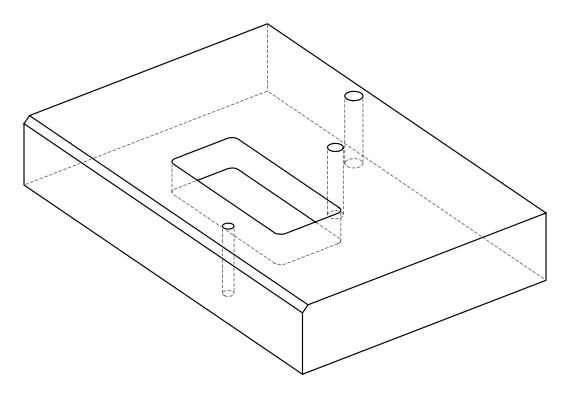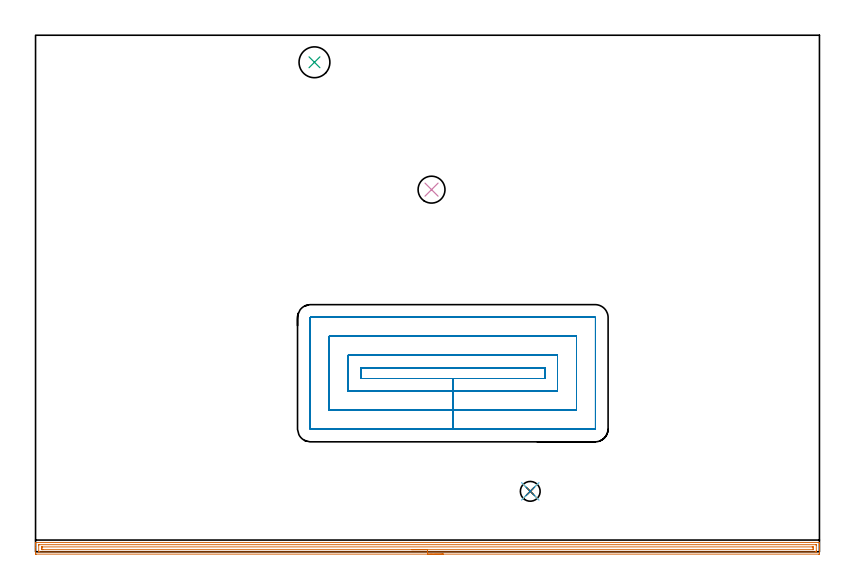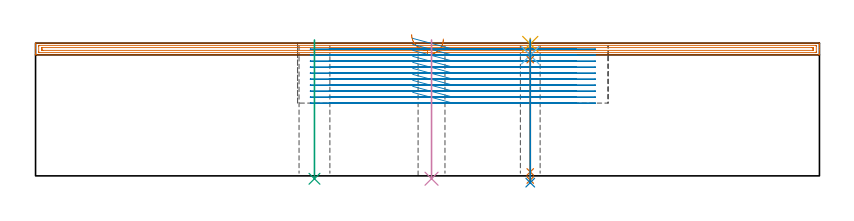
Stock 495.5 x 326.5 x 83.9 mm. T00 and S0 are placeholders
(PLAN: 8 operations, 7 tool changes, 44.7 min)
(1 AREA_MILL | FG_CHAMFER_SURFACE | UGT0205_001 | 12.09 min | 13567 mm3)
(2 MILL_RECTANGULAR_POCKET | POCKET_RECTANGULAR_STRAIGHT | NXT0201_012 | Follow Part, ap 4, ae 75% | 31.03 min | 642974 mm3)
(3 INDEXABLE_INSERT_DRILL_THROUGH_HOLE_FROM_SOLID | STEP1HOLE | NXT0302_010 | 0.35 min | 25033 mm3)
(4 INDEXABLE_INSERT_DRILL_THROUGH_HOLE_FROM_SOLID_1 | STEP1HOLE_2 | NXT0302_005 | 0.35 min | 19021 mm3)
(5 SPOT_DRILL | STEP1HOLE_1 | NXT0321_9005460120000 | 0.03 min | 41 mm3)
(6 DRILL_BLIND_HOLE_INTO_CENTER | STEP1HOLE_1 | NXT0301_022 | 0.04 min | 145 mm3)
(7 GUN_DRILL_THROUGH_HOLE | STEP1HOLE_1 | UGT0307_001 | 0.41 min | 1486 mm3)
(8 SPADE_DRILL_TO_ENLARGE_THROUGH_HOLE | STEP1HOLE_1 | UGT0306_003 | 0.36 min | 8595 mm3)
(TOOL UGT0205_001 | Chamfer Mill 20 x 3 x 45 deg. | D20 FL50 Z2)
(TOOL NXT0201_012 | ENDMILL 16mm [2P460-1600-NA 1630] | D16 FL38 Z6)
(TOOL NXT0302_010 | Index. Insert Drill 19.5mm [880-D1950L25-05] | D19.5 PA176 FL98 Z2)
(TOOL NXT0302_005 | Index. Insert Drill 17mm [880-D1700L20-05] | D17 PA176 FL85 Z2)
(TOOL NXT0321_9005460120000 | NC Spot Drill, 142deg, 12mm, Carbide, Uncoated | D12 PA142 FL30 Z2)
(TOOL NXT0301_022 | Carbide Drill 5.1mm [860.1-0510-015A1-MM 2214] | D5.1 PA140 FL28 Z2)
(TOOL UGT0307_001 | Gun Drill 5 mm | D5 PA130 FL24 Z1)
(TOOL UGT0306_003 | Spade Drill 12.5mm | D12.5 PA132 FL10 Z2)
(OP 1 AREA_MILL)
G17 G21 G94 G90
T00 M6
G54
G17 G0 G90 X257.75 Y-1.5 S1061 M3
G43 Z93.9 H0
Z86.5
G94 G1 X257.712 Z85.628 F250.
X257.598 Z84.763
X257.409 Z83.912
X257.147 Z83.08
X256.813 Z82.274
X256.41 Z81.5
X255.942 Z80.764
X255.41 Z80.072
X254.821 Z79.429
X254.178 Z78.84
X253.486 Z78.308
X252.75 Z77.84
X251.976 Z77.437
X251.17 Z77.103
X250.338 Z76.841
X249.486 Z76.652
X248.622 Z76.538
X247.75 Z76.5
X0.624
X0.046 Y-1.494 Z76.504
X0.008 Y-1.492 Z76.506
X0. Y-0.918 Z77.079
Y2.645 Z80.64
Y4.074 Z82.071
Y4.427 Z82.422
Y5.132 Z83.132
Y5.439 Z83.439
X0.007 Y5.848 Z83.839
X0.01 Y5.897 Z83.888
X0.177 Y5.9 Z83.9
X495.323
X495.49 Y5.897 Z83.888
X495.493 Y5.848 Z83.839
X495.5 Y5.439 Z83.438
Y5.132 Z83.132
Y4.427 Z82.422
Y3.183 Z81.18
Y1.755 Z79.75
Y1.133 Z79.129
Y-0.649 Z77.348
X495.498 Y-0.918 Z77.079
X495.492 Y-1.492 Z76.506
X495.454 Y-1.494 Z76.504
X494.876 Y-1.5 Z76.5
X247.75
Y-0.086 Z77.914
X2.352 Y-0.085 Z77.915
X2.235 Y-0.084 Z77.916
X2.01 Y-0.079 Z77.921
X2.007 Y-0.027 Z77.973
X2.001 Y0.382 Z78.382
Y3.946 Z81.946
X2.007 Y4.427 Z82.427
X2.01 Y4.471 Z82.471
X2.176 Y4.481 Z82.481
X2.293 Y4.485 Z82.485
X2.352 Y4.486 Z82.486
X493.148 Y4.485 Z82.485
X493.266 Y4.484 Z82.484
X493.49 Y4.478 Z82.478
X493.493 Y4.427 Z82.427
X493.499 Y4.018 Z82.018
Y0.454 Z78.454
X493.493 Y-0.027 Z77.973
X493.49 Y-0.072 Z77.928
X493.324 Y-0.081 Z77.919
X493.207 Y-0.085 Z77.915
X493.148 Y-0.086 Z77.914
X247.75
Y1.328 Z79.328
X4.626 Y1.329 Z79.329
X4.199 Y1.331 Z79.331
X4.057 Y1.333 Z79.333
X4.014 Y1.335 Z79.335
X4.009 Y1.424 Z79.424
X4.004 Y1.556 Z79.556
X4.001 Y1.755 Z79.755
X4. Y1.953 Z79.953
Y2.645 Z80.645
X4.001 Y2.843 Z80.843
X4.007 Y3.041 Z81.041
X4.01 Y3.064 Z81.064
X4.015 Y3.066 Z81.066
X4.039 Y3.069 Z81.069
X4.092 Y3.071 Z81.071
X490.874
X491.301 Y3.069 Z81.069
X491.443 Y3.067 Z81.067
X491.486 Y3.065 Z81.065
X491.491 Y2.975 Z80.975
X491.496 Y2.844 Z80.844
X491.499 Y2.645 Z80.645
X491.5 Y2.447 Z80.447
Y1.755 Z79.755
X491.499 Y1.557 Z79.557
X491.493 Y1.358 Z79.358
X491.49 Y1.336 Z79.336
X491.485 Y1.334 Z79.334
X491.461 Y1.331 Z79.331
X491.408 Y1.329 Z79.329
X247.75 Y1.328 Z79.328
X246.878 Z79.366
X246.014 Z79.48
X245.162 Z79.669
X244.33 Z79.932
X243.524 Z80.265
X242.75 Z80.668
X242.014 Z81.137
X241.322 Z81.668
X240.679 Z82.257
X240.09 Z82.901
X239.558 Z83.593
X239.09 Z84.328
X238.687 Z85.102
X238.353 Z85.908
X238.091 Z86.74
X237.902 Z87.592
X237.788 Z88.457
X237.75 Z89.328
G0 Z93.9
M5
M2
(OP 2 MILL_RECTANGULAR_POCKET)
G17 G21 G94 G90
T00 M6
G54
G17 G0 G90 X238.409 Y109.5 S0 M3
G43 Z93.9 H1
Z86.9
G94 G1 X263.75 Z80.11 F250.
X321.9 F500.
Y116.2
X205.6
Y109.5
X263.75
Y101.5
X329.9
Y124.2
X197.6
Y101.5
X263.75
Y89.5
X341.9
Y136.2
X185.6
Y89.5
X263.75
Y77.5
X353.7
G3 X353.9 Y77.7 R0.2
G1 Y148.
G3 X353.7 Y148.2 R0.2
G1 X173.8
G3 X173.6 Y148. R0.2
G1 Y77.7
G3 X173.8 Y77.5 R0.2
G1 X263.75
X264.75
G0 X238.409 Y109.5 Z83.11
G1 X263.75 Z76.32 F250.
X321.9 F500.
Y116.2
X205.6
Y109.5
X263.75
Y101.5
X329.9
Y124.2
X197.6
Y101.5
X263.75
Y89.5
X341.9
Y136.2
X185.6
Y89.5
X263.75
Y77.5
X353.7
G3 X353.9 Y77.7 R0.2
G1 Y148.
G3 X353.7 Y148.2 R0.2
G1 X173.8
G3 X173.6 Y148. R0.2
G1 Y77.7
G3 X173.8 Y77.5 R0.2
G1 X263.75
X264.75
G0 X238.409 Y109.5 Z79.32
G1 X263.75 Z72.53 F250.
X321.9 F500.
Y116.2
X205.6
Y109.5
X263.75
Y101.5
X329.9
Y124.2
X197.6
Y101.5
X263.75
Y89.5
X341.9
Y136.2
X185.6
Y89.5
X263.75
Y77.5
X353.7
G3 X353.9 Y77.7 R0.2
G1 Y148.
G3 X353.7 Y148.2 R0.2
G1 X173.8
G3 X173.6 Y148. R0.2
G1 Y77.7
G3 X173.8 Y77.5 R0.2
G1 X263.75
X264.75
G0 X238.409 Y109.5 Z75.53
G1 X263.75 Z68.74 F250.
X321.9 F500.
Y116.2
X205.6
Y109.5
X263.75
Y101.5
X329.9
Y124.2
X197.6
Y101.5
X263.75
Y89.5
X341.9
Y136.2
X185.6
Y89.5
X263.75
Y77.5
X353.7
G3 X353.9 Y77.7 R0.2
G1 Y148.
G3 X353.7 Y148.2 R0.2
G1 X173.8
G3 X173.6 Y148. R0.2
G1 Y77.7
G3 X173.8 Y77.5 R0.2
G1 X263.75
X264.75
G0 X238.409 Y109.5 Z71.74
G1 X263.75 Z64.95 F250.
X321.9 F500.
Y116.2
X205.6
Y109.5
X263.75
Y101.5
X329.9
Y124.2
X197.6
Y101.5
X263.75
Y89.5
X341.9
Y136.2
X185.6
Y89.5
X263.75
Y77.5
X353.7
G3 X353.9 Y77.7 R0.2
G1 Y148.
G3 X353.7 Y148.2 R0.2
G1 X173.8
G3 X173.6 Y148. R0.2
G1 Y77.7
G3 X173.8 Y77.5 R0.2
G1 X263.75
X264.75
G0 X238.409 Y109.5 Z67.95
G1 X263.75 Z61.16 F250.
X321.9 F500.
Y116.2
X205.6
Y109.5
X263.75
Y101.5
X329.9
Y124.2
X197.6
Y101.5
X263.75
Y89.5
X341.9
Y136.2
X185.6
Y89.5
X263.75
Y77.5
X353.7
G3 X353.9 Y77.7 R0.2
G1 Y148.
G3 X353.7 Y148.2 R0.2
G1 X173.8
G3 X173.6 Y148. R0.2
G1 Y77.7
G3 X173.8 Y77.5 R0.2
G1 X263.75
X264.75
G0 X238.409 Y109.5 Z64.16
G1 X263.75 Z57.37 F250.
X321.9 F500.
Y116.2
X205.6
Y109.5
X263.75
Y101.5
X329.9
Y124.2
X197.6
Y101.5
X263.75
Y89.5
X341.9
Y136.2
X185.6
Y89.5
X263.75
Y77.5
X353.7
G3 X353.9 Y77.7 R0.2
G1 Y148.
G3 X353.7 Y148.2 R0.2
G1 X173.8
G3 X173.6 Y148. R0.2
G1 Y77.7
G3 X173.8 Y77.5 R0.2
G1 X263.75
X264.75
G0 X238.409 Y109.5 Z60.37
G1 X263.75 Z53.58 F250.
X321.9 F500.
Y116.2
X205.6
Y109.5
X263.75
Y101.5
X329.9
Y124.2
X197.6
Y101.5
X263.75
Y89.5
X341.9
Y136.2
X185.6
Y89.5
X263.75
Y77.5
X353.7
G3 X353.9 Y77.7 R0.2
G1 Y148.
G3 X353.7 Y148.2 R0.2
G1 X173.8
G3 X173.6 Y148. R0.2
G1 Y77.7
G3 X173.8 Y77.5 R0.2
G1 X263.75
X264.75
G0 X238.409 Y109.5 Z56.58
G1 X263.75 Z49.79 F250.
X321.9 F500.
Y116.2
X205.6
Y109.5
X263.75
Y101.5
X329.9
Y124.2
X197.6
Y101.5
X263.75
Y89.5
X341.9
Y136.2
X185.6
Y89.5
X263.75
Y77.5
X353.7
G3 X353.9 Y77.7 R0.2
G1 Y148.
G3 X353.7 Y148.2 R0.2
G1 X173.8
G3 X173.6 Y148. R0.2
G1 Y77.7
G3 X173.8 Y77.5 R0.2
G1 X263.75
X264.75
G0 X238.409 Y109.5 Z52.79
G1 X263.75 Z46. F250.
X321.9 F500.
Y116.2
X205.6
Y109.5
X263.75
Y101.5
X329.9
Y124.2
X197.6
Y101.5
X263.75
Y89.5
X341.9
Y136.2
X185.6
Y89.5
X263.75
Y77.5
X353.7
G3 X353.9 Y77.7 R0.2
G1 Y148.
G3 X353.7 Y148.2 R0.2
G1 X173.8
G3 X173.6 Y148. R0.2
G1 Y77.7
G3 X173.8 Y77.5 R0.2
G1 X263.75
X264.75
G0 Z93.9
M5
M2
(OP 3 INDEXABLE_INSERT_DRILL_THROUGH_HOLE_FROM_SOLID)
G17 G21 G94 G90
T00 M6
G54
G17 G0 G90 X176.3 Y309.4 S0 M3
G43 Z93.9 H1
G94 G81 G98 Z-1.84 F250. R85.9
G80
M5
M2
(OP 4 INDEXABLE_INSERT_DRILL_THROUGH_HOLE_FROM_SOLID_1)
G17 G21 G94 G90
T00 M6
G54
G17 G0 G90 X250.3 Y228.9 S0 M3
G43 Z93.9 H1
G94 G81 G98 Z-1.797 F250. R85.9
G80
M5
M2
(OP 5 SPOT_DRILL)
G17 G21 G94 G90
T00 M6
G54
G17 G0 G90 X312.7 Y38.2 S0 M3
G43 Z93.9 H0
G94 G81 G98 Z83.362 F250. R86.9
G80
M5
M2
(OP 6 DRILL_BLIND_HOLE_INTO_CENTER)
G17 G21 G94 G90
T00 M6
G54
G17 G0 G90 X312.7 Y38.2 S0 M3
G43 Z93.9 H1
G94 G81 G98 Z76.25 F250. R85.9
G80
M5
M2
(OP 7 GUN_DRILL_THROUGH_HOLE)
G17 G21 G94 G90
T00 M6
G54
G17 G0 G90 X312.7 Y38.2 M8
G43 Z93.9 H0
Z83.722
S716 M3
G94 G1 Z73.494 F125. M26
G4 X.084
Z2.5 F250.
G4 X.084
Z-2.666 F125.
G4 X.084
M5
M9
G0 Z83.722
Z93.9
M2
(OP 8 SPADE_DRILL_TO_ENLARGE_THROUGH_HOLE)
G17 G21 G94 G90
T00 M6
G54
G17 G0 G90 X312.7 Y38.2 S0 M3
G43 Z93.9 H0
G94 G73 G98 Z-4.283 F250. Q11.023 R85.9
G80
M5
M2
